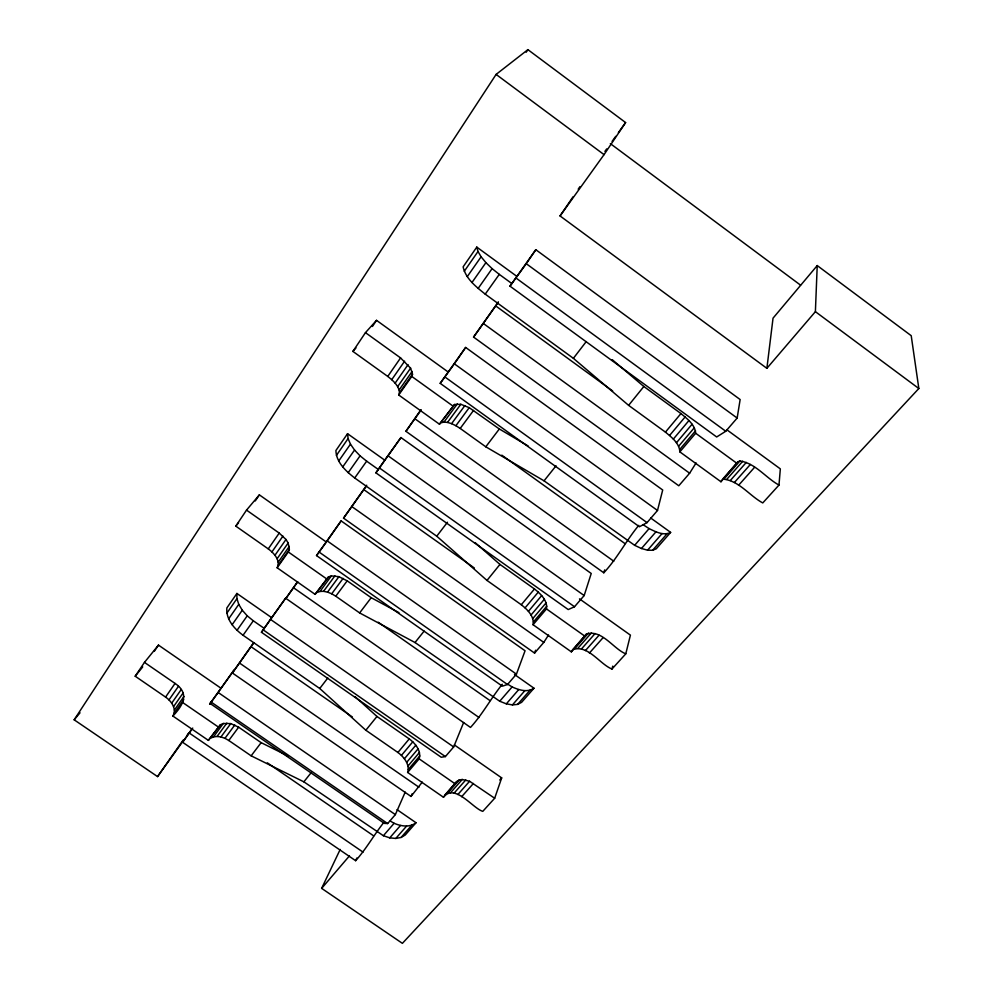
<?xml version="1.0" encoding="UTF-8"?>
<svg xmlns="http://www.w3.org/2000/svg" width="993" height="993" viewBox="0 0 993 993"><rect width="100%" height="100%" fill="white"/><g stroke="black" fill="none" stroke-linecap="round" stroke-linejoin="round"><path stroke-width="1.49" d="M443.437 797.23C454.794 782.732 472.916 808.55 482.784 811.343L494.675 798.248L469.602 781.268L462.217 779.493L459.126 780.039L456.73 781.528L443.437 797.23L407.626 772.442C410.121 764.498 403.94 756.927 397.908 752.483L365.834 730.24L319.746 688.497L243.049 635.259C234.447 628.917 225.771 619.409 226.863 607.939L236.905 593.454L271.648 617.658L285.624 598.196L470.496 727.435C482.635 714.166 491.038 698.216 502.297 684.251M573.011 196.837L560.052 215.94L766.881 368.329L815.39 311.665L817.227 265.565L911.214 335.696L918.835 388.524L402.388 943.35L321.645 888.363L340.189 849.437M172.881 716.04C183.42 705.005 189.663 693.288 175.041 683.42L144.469 662.393L135.197 676.221L165.583 697.086C171.355 701.021 177.126 709.101 172.881 716.04L208.381 740.381L220.347 724.803L223.301 723.487L230.773 723.599L238.655 727.186L261.147 742.652L287.97 755.983M778.984 485.068C765.802 477.894 755.462 463.148 739.897 460.988L723.86 479.209C739.388 481.046 749.665 495.892 762.761 502.93L778.984 485.068L780.337 468.882L726.603 429.609M571.347 651.842L572.638 649.732C587.806 644.072 599.635 664.106 611.973 669.046L625.776 653.841C613.339 648.851 601.559 628.817 586.292 634.204L571.347 651.842L533.055 624.721L546.473 608.92C547.801 600.504 540.477 593.715 534.47 588.961L499.951 564.421L475.113 542.612M766.881 368.329L773.038 318.157L817.227 265.565M533.055 624.721C534.519 616.343 527.295 609.466 521.288 604.749L486.992 580.433L436.746 536.195L354.712 477.981C345.974 471.203 336.23 462.378 335.907 450.512L347.55 433.693L384.725 460.156L375.913 472.854L568.232 609.565L574.513 606.748L584.169 595.552L591.232 573.482L400.949 437.553L384.725 460.156M737.154 418.053L740.145 399.546L535.81 249.702L509.98 286.158L716.673 436.97L725.771 431.26L737.154 418.053L526.265 263.704L535.81 249.702M407.626 772.442L419.158 758.863C421.566 750.882 415.285 743.36 409.253 738.891L376.968 716.462L354.998 696.614M625.776 653.841L630.418 635.135L579.49 598.866M657.503 510.476L662.703 490.008L465.643 347.438L440.197 383.335L639.442 526.762L647.039 522.616L657.503 510.476L454.36 363.835L465.643 347.438M611.973 669.046L612.731 666.129M420.945 409.699L405.914 431.297L603.794 572.787L604.675 569.895M494.675 798.248L501.688 777.891L454.372 744.936M398.702 394.991L411.76 376.434L412.529 374.249L410.593 368.167L400.576 357.914L365.461 332.643L352.887 351.398L387.754 376.421C392.967 380.567 399.037 385.644 399.509 392.781L398.702 394.991L439.452 424.222L454.558 404.474L460.814 404.288L469.23 407.664L499.33 428.976L528.102 445.944M366.727 485.217L343.541 518.147L534.582 653.096L535.599 650.216M516.434 674.148L525.061 650.775L341.12 520.891L316.519 555.583L502.346 686.175L507.497 684.512L516.434 674.148L327.206 540.9L316.519 555.583M271.648 617.658L261.444 632.28L441.227 757.249L445.385 756.579L453.664 746.959L463.632 722.519M277.159 567.785L288.293 551.959L289.36 549.452L288.156 542.997L285.984 539.484L279.219 533.08L246.525 510.117L235.788 526.129L268.259 548.881C273.795 553.002 280.945 560.424 277.159 567.785L315.104 594.348L328.484 576.908L331.364 575.915L338.923 576.672L347.19 580.831L371.208 597.699L398.95 612.644M253.277 643.253L232.362 672.981L411.015 796.448L412.207 793.668M209.759 703.925L234.013 670.089L210.255 703.565L384.353 823.371L387.642 823.557L395.363 814.608L405.206 792.129M191.984 728.862L182.6 742.267L355.631 860.695L356.872 857.977M516.732 276.277L476.789 247.096L463.123 266.844C465.667 278.797 476.23 286.853 485.229 294.151L573.383 358.324L628.606 405.343L665.434 432.129C671.541 437.255 679.51 443.226 679.845 451.865L720.968 481.754L737.96 461.745L739.897 460.988M720.968 481.754L721.886 480.016M498.387 301.822L473.562 337.086L678.79 485.776L689.626 473.214L696.093 462.937M603.794 572.787C617.311 558.339 626.161 540.552 638.772 525.359M534.582 653.096L543.792 642.397L548.533 634.986M411.015 796.448L422.261 782.124M355.631 860.695C366.318 848.878 373.976 834.852 383.857 822.403M183.506 740.443L157.552 776.6L74.165 719.813L496.103 74.413L527.904 49.65L625.602 122.561L604.054 154.635L560.052 215.94M526.191 52.244L527.904 49.65M154.3 651.321L158.47 645.115L220.992 688.223M255.275 500.931L259.359 494.862L326.076 541.843M372.412 326.474L376.533 320.342L448.066 371.916M578.199 189.191L579.924 186.647M473.562 337.086L497.654 303.2M165.583 697.086L175.041 683.42M268.259 548.881L279.219 533.08M387.754 376.421L400.576 357.914M375.913 472.854L400.949 437.553M226.863 613.153L236.942 598.642L236.905 593.454M336.391 455.427L348.096 438.583L347.55 433.693M464.252 271.3L478.005 251.49L476.789 247.096M168.996 699.891L178.479 686.262M271.945 551.897L282.931 536.108M391.751 379.661L404.623 361.167M327.206 540.9L341.12 520.891M343.541 518.147L366.268 486.185M228.638 618.887L238.767 604.365L236.942 598.642M338.712 461.025L350.467 444.156L348.096 438.583M467.269 276.625L481.108 256.79L478.005 251.49M171.715 703.143L181.235 689.527M274.962 555.261L285.984 539.484M395.127 383.137L408.036 364.667M232.362 672.981L253.848 642.756M261.444 632.28L285.624 598.196M297.068 582.394L285.86 598.469L297.763 581.824M173.564 706.619L183.097 692.99M277.109 558.761L288.156 542.997M397.647 386.637L410.593 368.167M232.101 624.746L242.28 610.223L238.767 604.365M342.734 466.909L354.551 450.04L350.467 444.156M471.998 282.484L485.912 262.636L481.108 256.79M187.019 735.416L188.782 732.908M174.408 710.069L183.966 696.453M278.226 562.175L289.311 546.386M399.149 389.926L412.132 371.432M174.172 713.284L183.755 699.655M278.251 565.24L289.36 549.452M399.509 392.781L412.529 374.249M157.552 776.6L183.146 740.108M237.017 630.332L247.232 615.834L242.28 610.223M348.183 472.705L360.074 455.849L354.551 450.04M478.129 288.466L492.106 268.631L485.912 262.636M243.049 635.259L253.314 620.799L247.232 615.834M354.712 477.981L366.653 461.174L360.074 455.849M485.229 294.151L499.28 274.366L492.106 268.631M182.6 742.267L192.741 728.08M405.914 431.297L421.02 410.146M604.911 151.408L606.711 148.9M612.11 141.366L615.71 136.351M618.403 132.59L625.602 122.561M209.622 704.049L211.422 701.542M440.197 383.335L454.36 363.835M509.98 286.158L526.265 263.704M208.381 740.381L220.347 724.803M315.104 594.348L328.484 576.908M439.452 424.222L454.558 404.474M210.528 738.221L213.495 736.893L223.301 723.487M317.115 592.461L319.994 591.431L331.364 575.915M441.24 422.708L443.983 422.099L457.301 403.915M213.495 736.893L217.045 736.458L226.863 723.078M319.994 591.431L323.557 591.319L334.926 575.828M443.983 422.099L447.508 422.422L460.814 404.288M217.045 736.458L220.955 736.943L230.773 723.599M323.557 591.319L327.553 592.126L338.923 576.672M447.508 422.422L451.579 423.651L464.885 405.566M220.955 736.943L224.964 738.32L234.795 725.002M327.553 592.126L331.724 593.789L343.106 578.385M451.579 423.651L455.899 425.699L469.23 407.664M224.964 738.32L228.787 740.48L238.655 727.186M331.724 593.789L335.783 596.21L347.19 580.831M455.899 425.699L460.206 428.43L473.549 410.419M228.787 740.48L251.142 755.822L261.147 742.652M335.783 596.21L359.64 612.929L371.208 597.699M460.206 428.43L485.788 446.8L499.33 428.976M319.746 688.497L327.814 677.983M436.746 536.195L447.458 522.244M573.383 358.324L586.242 341.58M251.142 755.822L303.858 781.826L311.318 772.48M359.64 612.929L415.024 642.521L424.135 631.101M485.788 446.8L544.052 480.823L556.043 465.804M144.469 662.393L158.47 645.115M135.197 676.221L142.719 666.911M365.834 730.24L376.968 716.462M486.992 580.433L499.951 564.421M628.606 405.343L643.849 386.5L680.95 413.56C687.069 418.723 695.088 424.607 695.659 433.246L679.845 451.865M397.908 752.483L409.253 738.891M521.288 604.749L534.47 588.961M665.434 432.129L680.95 413.56M235.788 526.129L238.568 522.802M74.165 719.813L80.036 712.8M401.433 755.375L412.803 741.808M525.098 607.84L538.318 592.076M669.592 435.468L685.145 416.923M246.525 510.117L259.359 494.862M404.412 758.751L415.819 745.197M528.425 611.353L541.681 595.589M673.328 439.105L688.931 420.56M406.646 762.388L418.078 748.834M531.019 615.027L544.325 599.275M676.407 442.791L692.059 424.259M407.974 766.037L419.443 752.483M532.732 618.651L546.076 602.888M678.604 446.304L694.306 427.76M408.309 769.463L419.816 755.909M533.427 621.953L546.808 606.177M679.783 449.407L695.534 430.825M321.645 888.363L349.449 855.879M303.858 781.826L383.372 835.709L394.109 823.296C400.986 826.25 409.699 827.74 416.017 822.725L397.063 809.655M415.024 642.521L499.727 701.244L512.115 686.92C518.793 689.974 527.333 692.804 533.986 688.211L514.498 674.495M544.052 480.823L634.651 545.318L649.099 528.611C655.579 531.714 663.547 536.071 670.647 532.385L650.75 518.048M383.372 835.709L389.752 837.856L400.514 825.481M499.727 701.244L506.331 703.838L518.731 689.576M634.651 545.318L641.453 548.496L655.926 531.863M389.752 837.856L395.797 838.44L406.559 826.114M506.331 703.838L512.438 704.906L524.85 690.694M641.453 548.496L647.573 550.184L662.046 533.613M395.797 838.44L401.073 837.459L411.834 825.171M512.438 704.906L517.638 704.385L530.039 690.222M647.573 550.184L652.612 550.283L667.06 533.787M416.017 822.725L405.268 834.976L401.073 837.459M533.986 688.211L521.61 702.324L517.638 704.385M670.647 532.385L656.236 548.806L652.612 550.283M444.988 794.872L456.73 781.528M572.638 649.732L586.292 634.204M722.892 478.874L737.96 461.745M447.396 793.357L459.126 780.039M574.873 648.503L588.501 633.025M450.487 792.786L462.217 779.493M577.889 648.243L591.505 632.802M726.727 479.396L742.739 461.224M454.062 793.184L465.791 779.915M581.476 648.963L595.092 633.546M730.289 480.538L746.302 462.415M457.872 794.512L469.602 781.268M585.411 650.601L599.04 635.222M734.323 482.561L750.348 464.476M461.658 796.696L473.413 783.477M589.408 653.034L603.049 637.692M738.556 485.316L754.593 467.281M352.887 351.398L355.966 347.947M365.461 332.643L376.533 320.342M499.74 780.051L501.688 777.891M390.261 821.025L394.109 823.296M507.46 684.04L512.115 686.92M642.943 524.589L649.099 528.611M182.489 702.386L218.212 726.926M267.328 762.835L373.629 835.845M189.241 733.008L363.041 852.118M218.286 692.568L395.363 814.608M211.36 702.225L387.642 823.557M239.499 663.026L418.959 787.238M419.158 758.863L455.191 783.874M251.08 646.716L352.416 717.02M270.717 619.558L453.664 746.959M253.314 620.799L264.188 628.358M263.269 629.934L445.385 756.579M293.556 587.769L479.048 717.517M288.293 551.959L326.498 578.77M378.184 622.214L489.959 700.574M319.163 552.096L507.497 684.512M363.86 489.648L474.381 568.033M351.845 506.591L543.792 642.397M379.525 468.038L574.513 606.748M366.653 461.174L378.283 469.441M546.473 608.92L585.026 636.29M388.226 455.924L584.169 595.552M414.913 418.773L613.773 561.219M411.76 376.434L452.808 405.938M501.813 455.154L624.969 543.593M444.914 376.98L647.039 522.616M483.343 323.482L689.626 473.214M499.28 274.366L511.792 283.502M695.659 433.246L737.079 463.446M495.768 305.943L612.669 390.994M515.988 278.015L725.771 431.26M610.335 143.613L800.544 285.14M496.103 74.413L604.054 154.635M815.39 311.665L918.835 388.524M612.259 359.702L643.849 386.5"/></g></svg>
